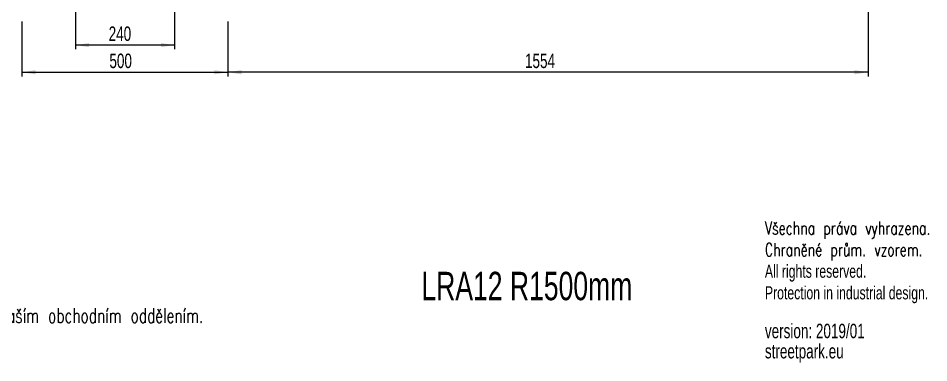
# Model space of a CAD drawing. Header units: millimetres. Extents: x 12 to 400, y 10 to 260.
# Drawn here: x 179.4 to 400.4, y 9.5 to 93.1 of the extents above; entities that cross this region are included whole.
import ezdxf

# ---------------------------------------------------------------- set-up
doc = ezdxf.new("R2010")
doc.units = ezdxf.units.MM
doc.layers.add('HLADINA1', color=7, linetype='Continuous')
doc.styles.add('SLDTEXTSTYLE0', font='TXT', dxfattribs={"width": 0.7})
doc.styles.add('SLDTEXTSTYLE1', font='TXT', dxfattribs={"width": 0.7, "bigfont": 'bigfont'})
doc.dimstyles.new('SLDDIMSTYLE0', dxfattribs={"dimtxt": 3.5, "dimasz": 3.302, "dimexe": 0, "dimexo": 0.0625, "dimgap": 0.875, "dimtad": 1, "dimdec": 0, "dimlfac": 10, "dimrnd": 1e-09, "dimzin": 12, "dimdsep": 46, "dimtxsty": 'SLDTEXTSTYLE0', "dimsah": 1, "dimcen": 0.09, "dimadec": 0, "dimazin": 3, "dimtfac": 1, "dimtofl": 0, "dimtmove": 0, "dimatfit": 3, "dimfxl": 0, "dimfrac": 2, "dimtolj": 1, "dimtzin": 12, "dimarcsym": 0})
doc.dimstyles.new('SLDDIMSTYLE4', dxfattribs={"dimtxt": 3.5, "dimasz": 3.302, "dimexe": 0, "dimexo": 0.0625, "dimgap": 0.875, "dimtad": 1, "dimlfac": 10, "dimrnd": 1e-09, "dimzin": 12, "dimdsep": 46, "dimtxsty": 'SLDTEXTSTYLE0', "dimsah": 1, "dimcen": 0.09, "dimadec": 0, "dimazin": 3, "dimtfac": 1, "dimtofl": 0, "dimtmove": 0, "dimatfit": 3, "dimfxl": 0, "dimfrac": 2, "dimtolj": 1, "dimtzin": 12, "dimarcsym": 0})

# ---------------------------------------------------------------- blocks, each defined once
blk = doc.blocks.new('SW_NOTE_0')
at = {"layer": 'HLADINA1', "color": 0, "char_height": 3.5, "attachment_point": 1, "style": 'SLDTEXTSTYLE0'}
for s, insert in [('version: 2019/01', (0, 4.51)), ('streetpark.eu', (0, -0.39))]:
    blk.add_mtext(s, dxfattribs=dict(at, insert=insert))
blk = doc.blocks.new('SW_NOTE_1')
at = {"layer": 'HLADINA1', "color": 0, "char_height": 3.175, "attachment_point": 1}
for s, insert, style in [('Všechna práva vyhrazena.', (0, 4.09), 'SLDTEXTSTYLE1'), ('Chraněné prům. vzorem.', (0, -1.14), 'SLDTEXTSTYLE1'), ('All rights reserved.', (0, -6.37), 'SLDTEXTSTYLE0'), ('Protection in industrial design.', (0, -11.61), 'SLDTEXTSTYLE0')]:
    blk.add_mtext(s, dxfattribs=dict(at, insert=insert, style=style))
blk = doc.blocks.new('_D')
at = {"layer": 'HLADINA1'}
for p, q in [((217.37, 104.74), (217.37, 85.54)), ((193.36, 99.92), (193.36, 85.54)), ((217.37, 86.54), (193.36, 86.54))]:
    blk.add_line(p, q, dxfattribs=at)
for points in [[(193.36, 86.54), (196.66, 86.04), (196.66, 87.05)], [(217.37, 86.54), (214.07, 87.05), (214.07, 86.04)]]:
    blk.add_solid(points, dxfattribs=at)
at = {"layer": 'HLADINA1', "insert": (201.4, 91.06), "char_height": 3.5, "attachment_point": 1, "style": 'SLDTEXTSTYLE0'}
blk.add_mtext('240', dxfattribs=at)
blk = doc.blocks.new('_D_4')
at = {"layer": 'HLADINA1'}
for p, q in [((385.71, 104.74), (385.71, 78.97)), ((230.35, 92.24), (230.35, 78.97)), ((385.71, 79.97), (230.35, 79.97))]:
    blk.add_line(p, q, dxfattribs=at)
for points in [[(230.35, 79.97), (233.65, 79.46), (233.65, 80.48)], [(385.71, 79.97), (382.41, 80.48), (382.41, 79.46)]]:
    blk.add_solid(points, dxfattribs=at)
at = {"layer": 'HLADINA1', "insert": (302.44, 84.48), "char_height": 3.5, "attachment_point": 1, "style": 'SLDTEXTSTYLE0'}
blk.add_mtext('1554', dxfattribs=at)
blk = doc.blocks.new('_D_6')
at = {"layer": 'HLADINA1'}
for p, q in [((180.35, 92.24), (180.35, 78.97)), ((230.35, 92.24), (230.35, 78.97)), ((180.35, 79.97), (230.35, 79.97))]:
    blk.add_line(p, q, dxfattribs=at)
for points in [[(180.35, 79.97), (183.65, 79.46), (183.65, 80.48)], [(230.35, 79.97), (227.05, 80.48), (227.05, 79.46)]]:
    blk.add_solid(points, dxfattribs=at)
at = {"layer": 'HLADINA1', "insert": (201.58, 84.48), "char_height": 3.5, "attachment_point": 1, "style": 'SLDTEXTSTYLE0'}
blk.add_mtext('500', dxfattribs=at)

msp = doc.modelspace()

# ---------------------------------------------------------------- block references
at = {"layer": 'HLADINA1'}
for name, p in [('SW_NOTE_1', (360.665068, 39.701848)), ('SW_NOTE_0', (360.665068, 14.491961))]:
    msp.add_blockref(name, p, dxfattribs=at)

# ---------------------------------------------------------------- texts
at = {"layer": 'HLADINA1', "attachment_point": 1}
for s, insert, char_height, style in [('LRA12 R1500mm', (277.302538, 31.59368), 6.87916667, 'SLDTEXTSTYLE0'), ('Rozměry výrobků a kotvení jsou pouze orientační. Přesné rozměry obdržíte před objednáním naším obchodním oddělením.', (11.297902, 22.747972), 3.5, 'SLDTEXTSTYLE1')]:
    msp.add_mtext(s, dxfattribs=dict(at, insert=insert, char_height=char_height, style=style))

# ---------------------------------------------------------------- dimensions: what is measured, and where the dimension line sits
at = {"layer": 'HLADINA1'}
for base, p1, p2, dimstyle, picture, middle in [((193.355082, 86.544785), (217.373689, 105.744757), (193.355082, 100.915652), 'SLDDIMSTYLE0', '_D', (205.25123, 86.544785)), ((230.348351, 79.972293), (385.711491, 105.74056), (230.348351, 93.24056), 'SLDDIMSTYLE0', '_D_4', (307.169289, 79.972293)), ((230.348351, 79.972293), (180.348351, 93.24056), (230.348351, 93.24056), 'SLDDIMSTYLE4', '_D_6', (205.25123, 79.972293))]:
    dim = msp.add_linear_dim(base=base, p1=p1, p2=p2, dimstyle=dimstyle, dxfattribs=at)
    dim.commit()
    dim.dimension.update_dxf_attribs({"geometry": picture, "text_midpoint": middle, "dimtype": 160})

doc.saveas('drawing.dxf')
